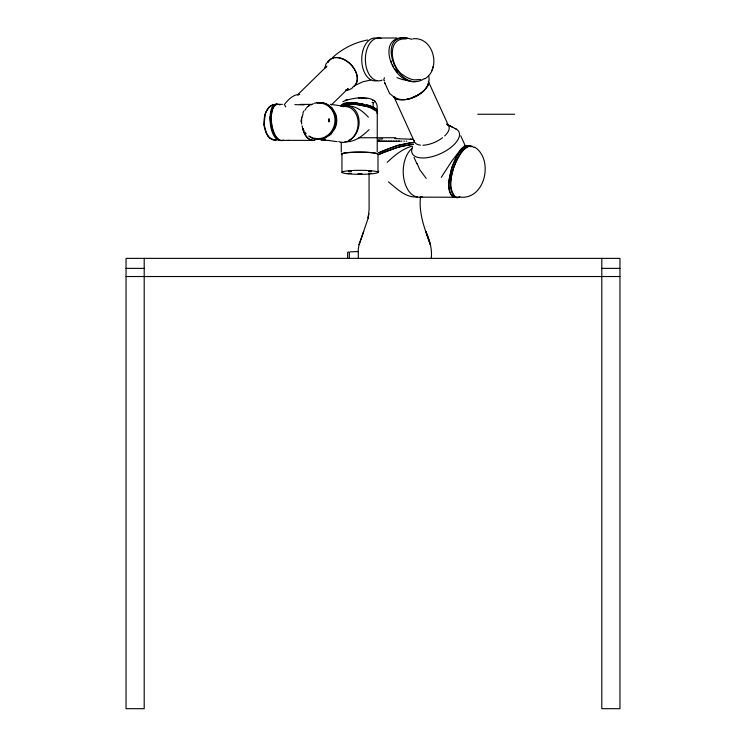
<?xml version="1.0" encoding="UTF-8"?>
<svg xmlns="http://www.w3.org/2000/svg" width="746" height="746" viewBox="0 0 746 746"><rect width="100%" height="100%" fill="white"/><g stroke="black" fill="none" stroke-linecap="round" stroke-linejoin="round"><path stroke-width="1.12" d="M341.957 172.326L341.957 154.133A18.016 1.996 0 0 1 359.973 152.147A18.016 1.996 0 0 1 377.989 154.133L377.989 172.326M373.121 107.536L373.121 102.491L372.095 102.361L374.035 102.631L373.121 102.491M376.833 110.389C380.908 92.756 351.553 97.353 342.806 101.726M342.778 105.466L349.641 104.095L359.721 104.785L369.662 107.293L376.618 111.341L377.271 113.038L377.234 151.802M329.089 119.546L329.089 118.8L329.033 120.777M301.543 118.8L301.375 121.943L301.804 117.187M329.079 119.966L328.921 121.943L328.995 121.188M341.006 106.492L341.053 105.363L343.356 103.582A17.997 5.297 8.9 0 1 354.182 102.622L368.599 105.326A19.359 5.698 8.9 0 1 376.972 109.821L377.607 112.133M377.607 113.597L376.972 111.285A19.359 5.698 8.9 0 0 368.599 106.79L354.182 104.086A17.997 5.297 8.9 0 0 343.356 105.037L341.845 105.848M324.734 68.352L325.937 63.997L329.573 59.922M424.819 78.843C441.483 69.08 433.687 36.489 412.948 38.773M428.53 82.629A18.874 8.831 -24.5 0 1 412.92 97.465A18.874 8.831 -24.5 0 1 393.813 96.551C404.901 106.035 432.512 92.28 428.736 76.092M301.235 121.188L301.3 120.703M428.223 84.559L428.446 83.179M359.059 244.66L358.229 249.332L358.313 258.368M265.128 114.38L264.112 124.843M377.14 113.551L377.271 113.038M297.757 95.096L299.752 94.388C292.945 94.36 287.769 100.132 284.133 104.897M432.009 70.413L433.1 66.347M265.1 114.483L266.266 111.424A17.773 10.985 89.9 0 1 267.693 108.916M384.414 77.687L383.696 80.176L384.563 80.708M363.731 231.428L359.078 244.66L368.17 218.196L369.111 209.16L369.056 173.697M302.923 112.879L303.79 111.117M427.29 86.629L427.84 85.426M269.409 106.827L266.266 111.424A17.792 10.976 90 0 0 265.128 114.436A17.783 10.976 -89.9 0 0 264.019 121.43A17.811 10.985 90 0 0 264.131 125.011L266.826 134.205M441.24 177.408L452.029 160.754L461.196 148.892L464.572 145.871L469.178 145.834L465.849 146.337L463.387 147.894A23.965 9.549 -70.9 0 0 457.121 155.644L452.048 167.048L449.26 179.553A29.756 11.852 -70.9 0 0 449.428 190.034M457.662 154.786L458.296 153.769M426.292 88.047L425.164 89.389M460.161 151.224L460.664 150.608M463.788 149.694L467.537 146.757L469.933 146.151L472.022 146.589M325.704 67.457L326.869 66.189L297.85 94.556M464.935 148.435C454.976 159.084 444.206 184.803 455.592 197.056L457.652 197.298L459.956 196.58M331.401 104.934L348.093 88.606L347.403 89.194M369.065 129.692C362.677 135.809 354.415 142.7 344.988 141.628M341.677 106.314L342.153 105.867M267.702 108.953A17.773 10.957 -89.9 0 1 269.297 107.051L270.164 106.268A17.792 10.976 90 0 1 276.505 104.664M387.165 162.32C394.41 155.616 402.355 148.79 412.081 146.123M277.148 104.375A18.072 7.954 82.4 0 0 275.563 104.477L273.297 104.682L269.297 107.032L270.164 106.268M332.744 57.367C342.554 48.546 354.714 42.391 367.713 39.986M424.483 78.507C396.947 97.129 372.235 27.126 411.978 39.342M422.05 92.234L423.7 90.891M352.522 87.86L349.529 89.688L345.864 90.35M418.646 94.583L421.07 93.017M355.404 85.249L362.743 81.818L370.762 80.008M310.895 104.962L313.264 103.722M418.03 94.975L411.195 98.108M378.343 152.837L397.068 145.535L413.293 142.402M378.343 154.683L397.068 147.391L413.303 144.211M347.739 99.451L345.361 100.262M407.782 99.106L410.123 98.425M457.102 197.28L453.344 197.364C445.39 190.109 449.53 177.25 451.619 168.167C454.892 159.756 458.566 148.37 468.246 145.768M459.75 197.056L457.335 197.737L455.191 197.364C447.236 190.109 451.377 177.25 453.465 168.167C456.878 159.886 461.065 145.582 472.041 146.113L473.841 147.512M420.725 79.477L414.179 79.878A27.201 20.487 60.5 0 1 403.717 75.421C390.596 68.399 385.719 37.216 406.085 38.969M345.902 90.079L348.755 89.38L345.818 90.089M417.424 196.86C405.992 198.203 396.592 188.44 388.433 181.884M377.709 141.19L380.749 141.19M276.841 104.048L275.218 104.309A19.312 8.504 82.4 0 0 270.677 111.396L269.893 118.12L270.5 125.514A17.988 7.917 82.4 0 0 274.901 137.255L278.239 140.351L281.568 140.565M282.743 140.565L279.405 140.351L276.067 137.245A17.988 7.917 82.4 0 1 271.665 125.514L271.068 118.12L271.852 111.396A19.312 8.504 82.4 0 1 276.393 104.309L279.722 104.524M379.182 141.199C377.607 141.041 380.992 141.208 379.061 141.199M378.409 139.213L382.651 138.915M270.211 138.308L270.061 138.187A17.783 10.976 -89.9 0 0 272.225 139.511A17.792 10.976 90 0 0 274.444 140.061L276.654 139.875A17.783 10.976 -89.9 0 1 274.444 140.061L270.127 138.262L268.196 136.276M417.079 81.295C392.359 86.853 373.382 32.712 407.279 38.167M413.293 144.248L402.234 146.011L385.197 151.652A29.831 6.901 -17.7 0 0 378.912 154.562M294.875 104.617L304.144 104.888M350.378 251.822L358.537 251.57M460.627 197.177C485.711 199.387 493.749 158.6 474.493 147.065M282.389 140.407L289.131 140.379M381.383 141.19L382.577 141.19M377.765 38.018L396.863 37.981M383.547 141.18L384.656 141.18M385.813 141.18L386.848 141.171M388.368 141.171L389.291 141.171M390.857 141.162L391.818 141.162M393.422 141.162L394.224 141.162M396.154 141.153L396.797 141.153M398.728 141.153L399.52 141.153M401.404 141.143L402.019 141.143M403.838 141.143L404.435 141.143M406.15 141.143L406.71 141.143M279.246 104.375L282.333 104.375M300.321 104.393L311.725 104.393M477.757 114.259L514.665 114.259M358.919 137.749L395.828 137.749M288.003 140.379L312.733 140.379M321.162 140.332L327.065 140.332M377.457 141.199L400.406 141.199M452.878 197.224L420.194 197.149M126.046 268.374L144.202 268.374M601.798 268.374L619.954 268.374M126.046 276.524L619.954 276.524M394.793 138.588L411.279 139.232M358.36 98.08L360.076 98.118M361.083 98.146L364.3 98.351M409.768 80.829L402.234 79.524L396.984 77.687M410.3 139.138L413.321 139.437M365.326 98.463L366.752 98.612M327.699 140.332L337.183 141.675M330.31 104.319L341.631 105.923M323.596 139.744L325.61 140.034L323.279 139.651M396.583 99.022L398.066 99.46M453.409 196.823L454.426 197.149M372.524 100.02L373.55 100.486M446.835 124.125L456.235 129.095M446.845 124.162L452.673 127.417M309.459 136.21L312.406 137.926A19.34 17.55 -78.3 0 0 325.088 138.113L331.084 134.14L335.187 128.042A17.988 16.319 -78.3 0 0 335.803 114.297L332.25 108.095L326.701 104.02A19.34 17.55 -78.3 0 0 317.283 102.892M308.704 136.108L311.651 137.824A19.34 17.55 -78.3 0 0 324.333 138.01L330.329 134.028L334.432 127.93A17.988 16.319 -78.3 0 0 335.047 114.185L331.494 107.993L325.946 103.908A19.34 17.55 -78.3 0 0 314.336 103.33M374.492 100.915L375.415 101.493M470.194 146.16L471.118 146.738M395.874 98.584L389.617 93.492L384.451 82.181M452.486 196.245L450.938 194.389M447.404 124.47L448.486 125.608A18.874 8.831 -24.5 0 1 444.7 135.921M368.393 117.197C363.488 111.872 357.269 106.734 349.799 106.007A12.915 8.169 34.1 0 0 346.871 106.24M426.18 178.369L419.756 169.715L417.163 163.607M268.364 136.481L266.667 133.907M394.522 97.484L393.832 96.551L414.44 141.787M305.058 132.294L306.102 133.739M392.377 64.669L393.44 66.674M284.972 105.494L285.737 106.948M428.251 81.239L448.486 125.608M385.281 84.009L384.74 82.825M414.002 157.369L416.995 163.906M460.758 135.837L465.271 145.834M302.913 128.368L304.023 130.839M390.708 60.491L391.464 62.599M449.819 191.675L450.323 193.13M341.286 152.072L341.248 142.43M301.337 119.379L301.347 119.947M420.511 196.739C418.553 213.524 424.828 229.162 430.33 244.66L425.845 231.428C429.668 239.979 432.298 248.959 431.263 258.368M601.798 258.368L601.798 708.7L619.954 708.7L619.954 258.368L126.046 258.368L126.046 708.7L144.202 708.7L144.202 258.368M378.679 171.198L378.679 171.794M341.864 106.24A18.016 14.118 -81.9 0 1 358.686 117.859A18.016 14.118 -81.9 0 1 348.886 140.313M341.827 105.41A17.839 5.25 8.9 0 1 342.675 104.533M343.328 104.151A17.839 5.25 8.9 0 1 345.053 103.535M346.116 103.293A17.839 5.25 8.9 0 1 350.023 102.864M353.054 102.845A17.839 5.25 8.9 0 1 357.987 103.228M359.703 103.461A17.839 5.25 8.9 0 1 363.153 104.086M366.482 104.897A17.839 5.25 8.9 0 1 370.93 106.389M374.343 108.105A17.839 5.25 8.9 0 1 375.872 109.28M376.385 109.867A17.839 5.25 8.9 0 1 376.898 110.986M341.91 154.692A18.016 1.996 0 0 1 356.187 152.193A18.016 1.996 0 0 1 377.234 154.012M314.364 140.239A18.016 11.115 90 0 1 302.839 128.825M304.89 110.352A18.016 11.115 90 0 1 305.972 108.636M306.559 107.872A18.016 11.115 90 0 1 307.828 106.547M308.499 105.997A18.016 11.115 90 0 1 309.898 105.121M302.54 127.547A17.988 16.319 -78.3 0 1 302.055 125.813M301.738 124.022A17.988 16.319 -78.3 0 1 301.608 120.47M302.074 117.169A17.988 16.319 -78.3 0 1 303.156 113.802M319.67 103.088A17.848 16.198 -78.3 0 1 334.767 123.015A17.848 16.198 -78.3 0 1 314.523 138.206M325.34 103.685A18.296 16.599 -78.3 0 1 329.685 106.156M330.935 107.284A18.296 16.599 -78.3 0 1 332.082 108.543M333.947 111.341A18.296 16.599 -78.3 0 1 334.674 112.879M335.262 114.492A18.296 16.599 -78.3 0 1 335.933 123.09M335.607 124.815A18.296 16.599 -78.3 0 1 335.14 126.503M330.711 133.935A18.296 16.599 -78.3 0 1 329.434 135.147M321.815 138.896A18.296 16.599 -78.3 0 1 320.146 139.138M316.808 139.064A18.296 16.599 -78.3 0 1 315.166 138.747M317.097 103.041A18.296 16.599 -78.3 0 1 322.104 102.873M301.384 121.523A17.522 13.689 -80.8 0 1 301.431 120.367M343.085 106.65A18.016 14.118 -81.9 0 1 357.968 126.055A18.016 14.118 -81.9 0 1 338.703 141.544M314.971 140.192A18.016 11.115 -90 0 1 302.829 128.582M308.145 106.398A18.016 11.115 -90 0 1 309.45 105.466M283.34 140.071A18.286 8.047 82.4 0 1 271.46 122.036A18.286 8.047 82.4 0 1 279.89 104.878M278.221 139.586A18.072 7.954 82.4 0 1 275.871 137.488M273.139 132.816A18.072 7.954 82.4 0 1 272.56 131.361M272.038 129.823A18.072 7.954 82.4 0 1 271.581 128.219M271.18 126.578A18.072 7.954 82.4 0 1 270.854 124.899M270.416 121.458A18.072 7.954 82.4 0 1 270.313 116.301M270.639 113.075A18.072 7.954 82.4 0 1 270.929 111.583M272.225 107.797A18.072 7.954 82.4 0 1 274.808 104.804M269.297 107.042A17.718 10.789 89.5 0 1 269.921 106.464M270.136 138.252A17.811 10.985 90 0 1 266.751 134.056M265.585 131.482A17.811 10.985 90 0 1 264.671 128.405A17.829 11.004 -90 0 1 264.112 124.992M266.742 134.066A17.829 11.004 -90 0 1 265.567 131.482M352.606 87.235A18.007 12.132 45.6 0 0 356.112 83.878C359.367 77.043 355.516 69.257 350.601 64.324A17.82 12.011 45.6 0 0 335.047 57.712M328.053 61.881A18.007 12.132 45.6 0 1 350.881 64.52C355.46 69.387 359.385 77.071 356.131 83.636A17.82 12.011 45.6 0 1 353.837 86.312M328.203 62.16A17.82 12.011 45.6 0 1 331.485 58.831M332.585 58.309A17.82 12.011 45.6 0 1 333.779 57.936M382.055 80.13A21.448 13.232 -90 0 1 365.391 60.249A21.448 13.232 -90 0 1 381.057 38.344M376.972 80.624A21.448 13.232 -90 0 1 361.735 59.065A21.448 13.232 -90 0 1 377.411 38.344M422.199 196.73A25.737 15.88 -90 0 1 404.08 179.889A25.737 15.88 -90 0 1 411.941 148.519M442.527 137.758A18.874 8.831 -24.5 0 1 422.917 145.228M420.464 145.153A18.874 8.831 -24.5 0 1 414.095 140.304M454.92 128.452A25.737 12.039 -24.5 0 1 439.73 154.012A25.737 12.039 -24.5 0 1 412.603 146.887M397.366 72.148A25.476 19.182 60.5 0 1 394.634 68.595M379.182 152.716A29.308 6.779 -17.7 0 1 385.551 149.778L397.832 145.479L409.237 142.934A23.546 5.446 -17.7 0 1 413.042 142.533M349.249 258.47A2.499 1.138 42.4 0 0 349.361 258.163L349.342 252.316A2.406 1.1 -44.1 0 0 349.147 252.008L348 252.12A2.965 1.725 57.6 0 0 347.636 252.624L347.617 257.93A2.853 1.641 -58.9 0 0 347.953 258.461M368.673 213.673L368.198 218.196L368.748 213.673M328.93 120.871L328.781 121.523L328.902 119.183L328.93 120.871M348.457 171.179L351.291 171.207L348.457 171.179M368.673 171.179L371.508 171.207L368.673 171.179M368.673 173.417L371.517 173.436L368.673 173.417M348.466 173.408L351.291 173.454L348.466 173.408M358.173 173.855L361.829 173.921L358.173 173.855M348.149 173.827A18.016 1.996 0 0 0 377.653 172.708A18.016 1.996 0 0 0 354.108 170.442A18.016 1.996 0 0 0 348.149 173.827"/></g></svg>
